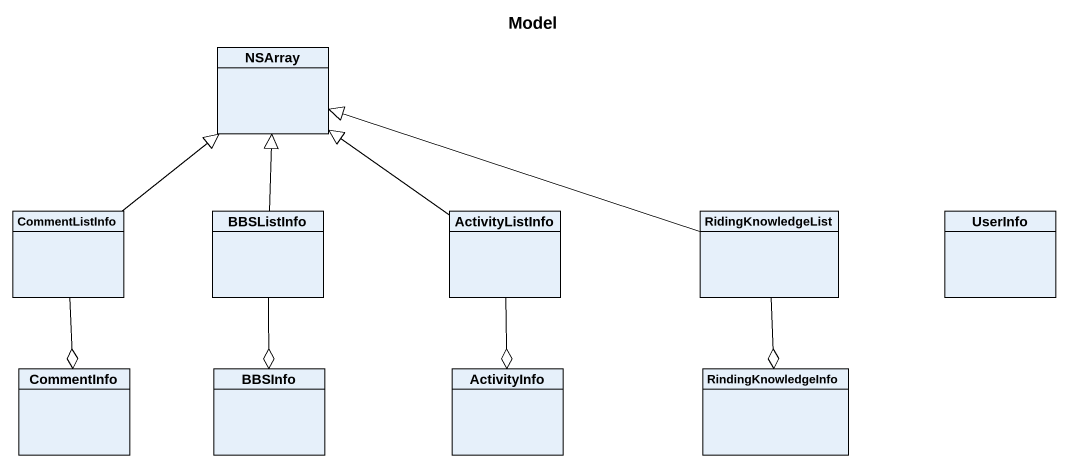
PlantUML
@startuml
title Model
hide circle
hide empty members
class NSArray
class CommentListInfo
class BBSListInfo
class ActivityListInfo
class RidingKnowledgeList
class UserInfo
class CommentInfo
class BBSInfo
class ActivityInfo
class RindingKnowledgeInfo
CommentListInfo -up-|> NSArray
CommentListInfo --o CommentInfo
BBSListInfo -up-|> NSArray
BBSListInfo --o BBSInfo
ActivityListInfo -up-|> NSArray
ActivityListInfo --o ActivityInfo
RidingKnowledgeList -left-|> NSArray
RidingKnowledgeList --o RindingKnowledgeInfo
@enduml
